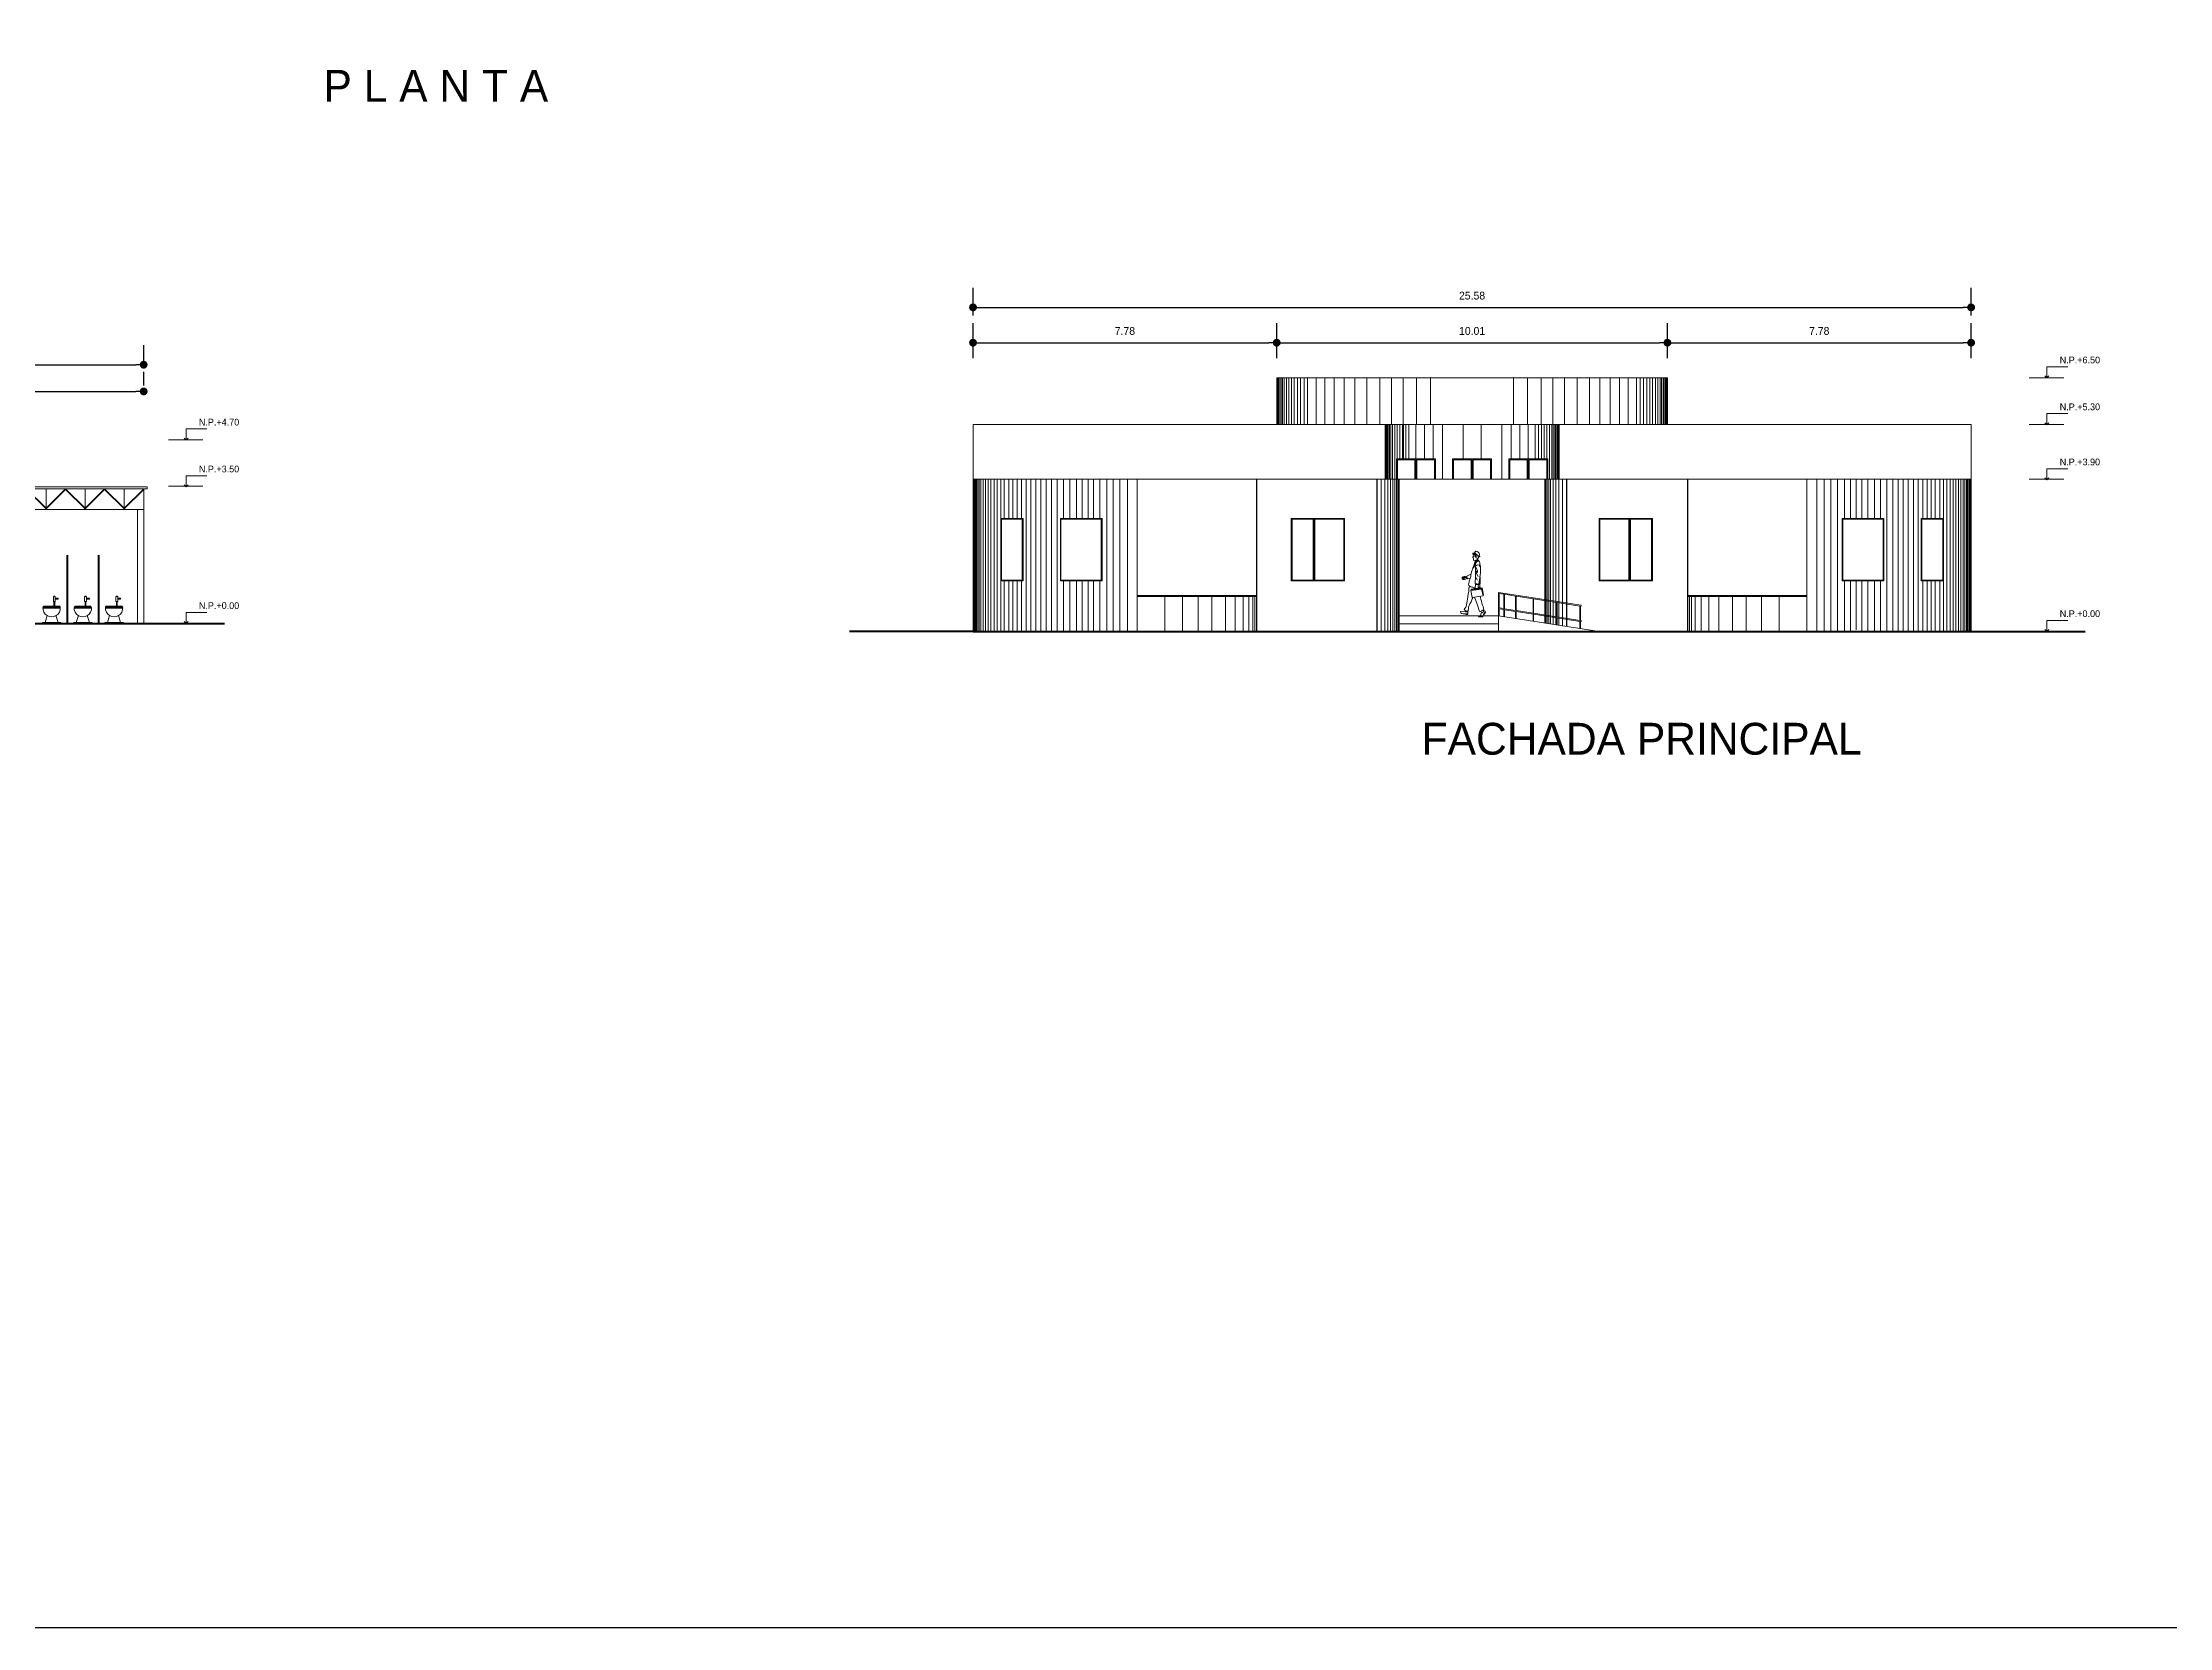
# Model space of a CAD drawing. Header units: millimetres. Extents: x 291 to 670, y 42 to 304.
# Drawn here: x 534.3 to 588.8, y 202 to 242.6 of the extents above; entities that cross this region are included whole.
import ezdxf

# ---------------------------------------------------------------- set-up
doc = ezdxf.new("R2010")
doc.units = ezdxf.units.MM
doc.linetypes.add('ACAD_ISO04W100', pattern=[30, 24, -3, 0, -3])
doc.layers.get('0').update_dxf_attribs({"lineweight": 5})
for name, color, linetype, lineweight in [('eje', 8, 'ACAD_ISO04W100', 13), ('escalones', 3, 'Continuous', 15), ('medio muro', 6, 'Continuous', 13), ('muebles', 2, 'Continuous', 13), ('muros', 1, 'Continuous', 25), ('trr', 11, 'Continuous', 40), ('vent', 4, 'ACAD_ISO04W100', 13), ('ventanas y canceleria', 4, 'Continuous', 13)]:
    doc.layers.add(name, color=color, linetype=linetype, lineweight=lineweight)
doc.dimstyles.new('cota1', dxfattribs={"dimtxt": 0.3, "dimasz": 0.3, "dimexe": 0.5, "dimexo": 0.2, "dimgap": 0.3, "dimtad": 2, "dimtih": 1, "dimtoh": 1, "dimdsep": 46, "dimtxsty": 'Standard', "dimblk": 'DOT', "dimcen": 0.5, "dimadec": 0, "dimazin": 0, "dimtfac": 1, "dimtmove": 0, "dimatfit": 3, "dimldrblk": 'DOT', "dimfxl": 1, "dimarcsym": 0})

# ---------------------------------------------------------------- blocks, each defined once
blk = doc.blocks.new('_Dot')
at = {"color": 0, "linetype": 'Continuous', "lineweight": -2}
blk.add_line((-0.5, 0), (-1, 0), dxfattribs=at)
at = {"color": 0, "linetype": 'Continuous', "const_width": 0.5}
blk.add_lwpolyline([(-0.25, 0, 1), (0.25, 0, 1)], format="xyb", close=True, dxfattribs=at)
blk = doc.blocks.new('*D38')
at = {"color": 0, "linetype": 'Continuous', "lineweight": -2}
for p, q in [((512.373, 234.408), (512.373, 234.892)), ((536.922, 234.408), (536.922, 234.892)), ((512.573, 234.392), (536.722, 234.392))]:
    blk.add_line(p, q, dxfattribs=at)
at = {"layer": 'Defpoints', "color": 0, "linetype": 'Continuous'}
for p in [(512.373, 234.208), (536.922, 234.392), (536.922, 234.208)]:
    blk.add_point(p, dxfattribs=at)
at = {"color": 0, "linetype": 'Continuous', "lineweight": -2, "xscale": 0.2, "yscale": 0.2, "zscale": 0.2, "rotation": 180}
blk.add_blockref('_Dot', (512.373, 234.392), dxfattribs=at)
at = {"color": 0, "linetype": 'Continuous', "lineweight": -2, "xscale": 0.2, "yscale": 0.2, "zscale": 0.2}
blk.add_blockref('_Dot', (536.922, 234.392), dxfattribs=at)
at = {"color": 0, "linetype": 'Continuous', "insert": (524.647, 234.692), "char_height": 0.2, "attachment_point": 5}
blk.add_mtext('24.55', dxfattribs=at)
blk = doc.blocks.new('*D39')
at = {"color": 0, "linetype": 'Continuous', "lineweight": -2}
for p, q in [((530.731, 233.858), (530.731, 234.208)), ((536.922, 233.858), (536.922, 234.208)), ((530.931, 233.708), (536.722, 233.708))]:
    blk.add_line(p, q, dxfattribs=at)
at = {"layer": 'Defpoints', "color": 0, "linetype": 'Continuous'}
for p in [(530.731, 233.658), (536.922, 233.708), (536.922, 233.658)]:
    blk.add_point(p, dxfattribs=at)
at = {"color": 0, "linetype": 'Continuous', "lineweight": -2, "xscale": 0.2, "yscale": 0.2, "zscale": 0.2, "rotation": 180}
blk.add_blockref('_Dot', (530.731, 233.708), dxfattribs=at)
at = {"color": 0, "linetype": 'Continuous', "lineweight": -2, "xscale": 0.2, "yscale": 0.2, "zscale": 0.2}
blk.add_blockref('_Dot', (536.922, 233.708), dxfattribs=at)
at = {"color": 0, "linetype": 'Continuous', "insert": (533.826, 234.008), "char_height": 0.2, "attachment_point": 5}
blk.add_mtext('6.19', dxfattribs=at)
blk = doc.blocks.new('*D40')
at = {"color": 0, "linetype": 'Continuous', "lineweight": -2}
for p, q in [((558.178, 234.556), (558.178, 235.456)), ((558.378, 234.956), (565.761, 234.956)), ((565.961, 234.556), (565.961, 235.456))]:
    blk.add_line(p, q, dxfattribs=at)
at = {"layer": 'Defpoints', "color": 0, "linetype": 'Continuous'}
for p in [(565.961, 234.956), (558.178, 234.356), (565.961, 234.356)]:
    blk.add_point(p, dxfattribs=at)
at = {"color": 0, "linetype": 'Continuous', "lineweight": -2, "xscale": 0.2, "yscale": 0.2, "zscale": 0.2, "rotation": 180}
blk.add_blockref('_Dot', (558.178, 234.956), dxfattribs=at)
at = {"color": 0, "linetype": 'Continuous', "lineweight": -2, "xscale": 0.2, "yscale": 0.2, "zscale": 0.2}
blk.add_blockref('_Dot', (565.961, 234.956), dxfattribs=at)
at = {"color": 0, "linetype": 'Continuous', "insert": (562.07, 235.256), "char_height": 0.2, "attachment_point": 5}
blk.add_mtext('7.78', dxfattribs=at)
blk = doc.blocks.new('*D41')
at = {"color": 0, "linetype": 'Continuous', "lineweight": -2}
for p, q in [((565.961, 234.556), (565.961, 235.456)), ((566.161, 234.956), (575.775, 234.956)), ((575.975, 234.556), (575.975, 235.456))]:
    blk.add_line(p, q, dxfattribs=at)
at = {"layer": 'Defpoints', "color": 0, "linetype": 'Continuous'}
for p in [(575.975, 234.956), (565.961, 234.356), (575.975, 234.356)]:
    blk.add_point(p, dxfattribs=at)
at = {"color": 0, "linetype": 'Continuous', "lineweight": -2, "xscale": 0.2, "yscale": 0.2, "zscale": 0.2, "rotation": 180}
blk.add_blockref('_Dot', (565.961, 234.956), dxfattribs=at)
at = {"color": 0, "linetype": 'Continuous', "lineweight": -2, "xscale": 0.2, "yscale": 0.2, "zscale": 0.2}
blk.add_blockref('_Dot', (575.975, 234.956), dxfattribs=at)
at = {"color": 0, "linetype": 'Continuous', "insert": (570.968, 235.256), "char_height": 0.2, "attachment_point": 5}
blk.add_mtext('10.01', dxfattribs=at)
blk = doc.blocks.new('*D42')
at = {"color": 0, "linetype": 'Continuous', "lineweight": -2}
for p, q in [((575.975, 234.556), (575.975, 235.456)), ((576.175, 234.956), (583.558, 234.956)), ((583.758, 234.556), (583.758, 235.456))]:
    blk.add_line(p, q, dxfattribs=at)
at = {"layer": 'Defpoints', "color": 0, "linetype": 'Continuous'}
for p in [(583.758, 234.956), (575.975, 234.356), (583.758, 234.356)]:
    blk.add_point(p, dxfattribs=at)
at = {"color": 0, "linetype": 'Continuous', "lineweight": -2, "xscale": 0.2, "yscale": 0.2, "zscale": 0.2, "rotation": 180}
blk.add_blockref('_Dot', (575.975, 234.956), dxfattribs=at)
at = {"color": 0, "linetype": 'Continuous', "lineweight": -2, "xscale": 0.2, "yscale": 0.2, "zscale": 0.2}
blk.add_blockref('_Dot', (583.758, 234.956), dxfattribs=at)
at = {"color": 0, "linetype": 'Continuous', "insert": (579.866, 235.256), "char_height": 0.2, "attachment_point": 5}
blk.add_mtext('7.78', dxfattribs=at)
blk = doc.blocks.new('*D43')
at = {"color": 0, "linetype": 'Continuous', "lineweight": -2}
for p, q in [((558.178, 235.656), (558.178, 236.361)), ((583.758, 235.656), (583.758, 236.361)), ((558.378, 235.861), (583.558, 235.861))]:
    blk.add_line(p, q, dxfattribs=at)
at = {"layer": 'Defpoints', "color": 0, "linetype": 'Continuous'}
for p in [(583.758, 235.861), (558.178, 235.456), (583.758, 235.456)]:
    blk.add_point(p, dxfattribs=at)
at = {"color": 0, "linetype": 'Continuous', "lineweight": -2, "xscale": 0.2, "yscale": 0.2, "zscale": 0.2, "rotation": 180}
blk.add_blockref('_Dot', (558.178, 235.861), dxfattribs=at)
at = {"color": 0, "linetype": 'Continuous', "lineweight": -2, "xscale": 0.2, "yscale": 0.2, "zscale": 0.2}
blk.add_blockref('_Dot', (583.758, 235.861), dxfattribs=at)
at = {"color": 0, "linetype": 'Continuous', "insert": (570.968, 236.161), "char_height": 0.2, "attachment_point": 5}
blk.add_mtext('25.58', dxfattribs=at)

msp = doc.modelspace()

# ---------------------------------------------------------------- linework, layer by layer
for p, q in [((565.971, 234.057), (565.971, 232.857)), ((565.991, 234.057), (565.991, 232.857)), ((566.011, 234.057), (566.011, 232.857)), ((566.041, 234.057), (566.041, 232.857)), ((566.071, 234.057), (566.071, 232.857)), ((566.111, 234.057), (566.111, 232.857)), ((566.151, 234.057), (566.151, 232.857)), ((566.211, 234.057), (566.211, 232.857)), ((566.271, 234.057), (566.271, 232.857)), ((566.341, 234.057), (566.341, 232.857)), ((566.411, 234.057), (566.411, 232.857)), ((566.491, 234.057), (566.491, 232.857)), ((566.571, 234.057), (566.571, 232.857)), ((566.661, 234.057), (566.661, 232.857)), ((566.751, 234.057), (566.751, 232.857)), ((566.971, 234.057), (566.971, 232.857)), ((567.191, 234.057), (567.191, 232.857)), ((567.431, 234.057), (567.431, 232.857)), ((567.691, 234.057), (567.691, 232.857)), ((567.961, 234.057), (567.961, 232.857)), ((568.271, 234.057), (568.271, 232.857)), ((568.601, 234.057), (568.601, 232.857)), ((568.899, 234.057), (568.899, 232.857)), ((569.199, 234.057), (569.199, 232.857)), ((569.544, 234.057), (569.544, 232.857)), ((569.906, 234.057), (569.906, 232.857)), ((572.03, 234.057), (572.03, 232.857)), ((572.392, 234.057), (572.392, 232.857)), ((572.737, 234.057), (572.737, 232.857)), ((573.037, 234.057), (573.037, 232.857)), ((573.335, 234.057), (573.335, 232.857)), ((573.665, 234.057), (573.665, 232.857)), ((573.975, 234.057), (573.975, 232.857)), ((574.245, 234.057), (574.245, 232.857)), ((574.505, 234.057), (574.505, 232.857)), ((574.745, 234.057), (574.745, 232.857)), ((574.965, 234.057), (574.965, 232.857)), ((575.185, 234.057), (575.185, 232.857)), ((575.275, 234.057), (575.275, 232.857)), ((575.365, 234.057), (575.365, 232.857)), ((575.445, 234.057), (575.445, 232.857)), ((575.525, 234.057), (575.525, 232.857)), ((575.595, 234.057), (575.595, 232.857)), ((575.665, 234.057), (575.665, 232.857)), ((575.725, 234.057), (575.725, 232.857)), ((575.785, 234.057), (575.785, 232.857)), ((575.825, 234.057), (575.825, 232.857)), ((575.865, 234.057), (575.865, 232.857)), ((575.895, 234.057), (575.895, 232.857)), ((575.925, 234.057), (575.925, 232.857)), ((575.945, 234.057), (575.945, 232.857)), ((575.965, 234.057), (575.965, 232.857)), ((585.246, 234.057), (586.133, 234.057)), ((568.748, 232.857), (568.748, 231.457)), ((568.768, 232.857), (568.768, 231.457)), ((568.788, 232.857), (568.788, 231.457)), ((568.818, 232.857), (568.818, 231.457)), ((568.848, 232.857), (568.848, 231.457)), ((568.888, 232.857), (568.888, 231.457)), ((568.928, 232.857), (568.928, 231.457)), ((568.988, 232.857), (568.988, 231.457)), ((569.048, 232.857), (569.048, 231.982)), ((569.118, 232.857), (569.118, 231.982)), ((569.188, 232.857), (569.188, 231.982)), ((569.208, 232.857), (569.208, 231.982)), ((569.268, 232.857), (569.268, 231.982)), ((569.348, 232.857), (569.348, 231.982)), ((569.528, 232.857), (569.528, 231.982)), ((569.748, 232.857), (569.748, 231.982)), ((569.968, 232.857), (569.968, 231.982)), ((570.208, 232.857), (570.208, 231.457)), ((570.738, 232.857), (570.738, 231.982)), ((571.198, 232.857), (571.198, 231.982)), ((571.728, 232.857), (571.728, 231.457)), ((571.968, 232.857), (571.968, 231.982)), ((572.188, 232.857), (572.188, 231.982)), ((572.408, 232.857), (572.408, 231.982)), ((572.588, 232.857), (572.588, 231.982)), ((572.668, 232.857), (572.668, 231.982)), ((572.748, 232.857), (572.748, 231.982)), ((572.818, 232.857), (572.818, 231.982)), ((572.888, 232.857), (572.888, 231.982)), ((572.948, 232.857), (572.948, 231.457)), ((573.008, 232.857), (573.008, 231.457)), ((573.048, 232.857), (573.048, 231.457)), ((573.088, 232.857), (573.088, 231.457)), ((573.118, 232.857), (573.118, 231.457)), ((573.148, 232.857), (573.148, 231.457)), ((573.168, 232.857), (573.168, 231.457)), ((573.188, 232.857), (573.188, 231.457)), ((585.246, 232.857), (586.133, 232.857)), ((537.555, 232.465), (538.441, 232.465)), ((537.555, 231.278), (538.441, 231.278)), ((558.188, 231.457), (558.188, 227.557)), ((558.198, 231.457), (558.198, 227.557)), ((558.218, 231.457), (558.218, 227.557)), ((558.238, 231.457), (558.238, 227.557)), ((558.268, 231.457), (558.268, 227.557)), ((558.298, 231.457), (558.298, 227.557)), ((558.338, 231.457), (558.338, 227.557)), ((558.378, 231.457), (558.378, 227.557)), ((558.438, 231.457), (558.438, 227.557)), ((558.498, 231.457), (558.498, 227.557)), ((558.568, 231.457), (558.568, 227.557)), ((558.638, 231.457), (558.638, 227.557)), ((558.718, 231.457), (558.718, 227.557)), ((558.798, 231.457), (558.798, 227.557)), ((558.888, 231.457), (558.888, 227.557)), ((558.978, 231.457), (558.978, 230.457)), ((559.098, 231.457), (559.098, 230.457)), ((559.198, 231.457), (559.198, 230.457)), ((559.308, 231.457), (559.308, 230.457)), ((559.418, 231.457), (559.418, 230.457)), ((559.538, 231.457), (559.538, 227.557)), ((559.658, 231.457), (559.658, 227.557)), ((559.788, 231.457), (559.788, 227.557)), ((559.918, 231.457), (559.918, 227.557)), ((560.048, 231.457), (560.048, 227.557)), ((560.188, 231.457), (560.188, 227.557)), ((560.338, 231.457), (560.338, 227.557)), ((560.498, 231.457), (560.498, 230.457)), ((560.658, 231.457), (560.658, 230.457)), ((560.828, 231.457), (560.828, 230.457)), ((560.978, 231.457), (560.978, 230.457)), ((561.126, 231.457), (561.126, 230.457)), ((561.266, 231.457), (561.266, 230.457)), ((561.426, 231.457), (561.426, 230.457)), ((561.606, 231.457), (561.606, 227.557)), ((561.771, 231.457), (561.771, 227.557)), ((561.941, 231.457), (561.941, 227.557)), ((562.133, 231.457), (562.133, 227.557)), ((568.641, 231.457), (568.641, 227.557)), ((568.731, 231.457), (568.731, 227.557)), ((568.811, 231.457), (568.811, 227.557)), ((568.881, 231.457), (568.881, 227.557)), ((568.941, 231.457), (568.941, 227.557)), ((568.991, 231.457), (568.991, 227.557)), ((569.031, 231.457), (569.031, 227.557)), ((569.061, 231.457), (569.061, 227.557)), ((569.081, 231.457), (569.081, 227.557)), ((572.842, 231.457), (572.842, 227.772)), ((572.862, 231.457), (572.862, 227.769)), ((572.892, 231.457), (572.892, 227.764)), ((572.932, 231.457), (572.932, 227.758)), ((572.982, 231.457), (572.982, 227.75)), ((573.042, 231.457), (573.042, 227.741)), ((573.112, 231.457), (573.112, 227.73)), ((573.192, 231.457), (573.192, 227.718)), ((573.282, 231.457), (573.282, 227.704)), ((579.803, 231.457), (579.803, 227.557)), ((579.995, 231.457), (579.995, 227.557)), ((580.165, 231.457), (580.165, 227.557)), ((580.33, 231.457), (580.33, 227.557)), ((580.51, 231.457), (580.51, 230.457)), ((580.67, 231.457), (580.67, 230.457)), ((580.81, 231.457), (580.81, 230.457)), ((580.958, 231.457), (580.958, 230.457)), ((581.108, 231.457), (581.108, 230.457)), ((581.278, 231.457), (581.278, 230.457)), ((581.438, 231.457), (581.438, 230.457)), ((581.598, 231.457), (581.598, 227.557)), ((581.748, 231.457), (581.748, 227.557)), ((581.888, 231.457), (581.888, 227.557)), ((582.018, 231.457), (582.018, 227.557)), ((582.148, 231.457), (582.148, 227.557)), ((582.278, 231.457), (582.278, 227.557)), ((582.398, 231.457), (582.398, 227.557)), ((582.518, 231.457), (582.518, 230.457)), ((582.628, 231.457), (582.628, 230.457)), ((582.738, 231.457), (582.738, 230.457)), ((582.838, 231.457), (582.838, 230.457)), ((582.958, 231.457), (582.958, 230.457)), ((583.048, 231.457), (583.048, 227.557)), ((583.138, 231.457), (583.138, 227.557)), ((583.218, 231.457), (583.218, 227.557)), ((583.298, 231.457), (583.298, 227.557)), ((583.368, 231.457), (583.368, 227.557)), ((583.438, 231.457), (583.438, 227.557)), ((583.498, 231.457), (583.498, 227.557)), ((583.558, 231.457), (583.558, 227.557)), ((583.598, 231.457), (583.598, 227.557)), ((583.638, 231.457), (583.638, 227.557)), ((583.668, 231.457), (583.668, 227.557)), ((583.698, 231.457), (583.698, 227.557)), ((583.718, 231.457), (583.718, 227.557)), ((583.738, 231.457), (583.738, 227.557)), ((583.748, 231.457), (583.748, 227.557)), ((585.246, 231.457), (586.133, 231.457)), ((558.978, 228.857), (558.978, 227.557)), ((559.099, 228.877), (559.099, 227.557)), ((559.198, 228.857), (559.198, 227.557)), ((559.308, 228.857), (559.308, 227.557)), ((559.418, 228.857), (559.418, 227.557)), ((560.498, 228.857), (560.498, 227.557)), ((560.658, 228.857), (560.658, 227.557)), ((560.828, 228.857), (560.828, 227.557)), ((560.978, 228.857), (560.978, 227.557)), ((561.126, 228.857), (561.126, 227.557)), ((561.266, 228.857), (561.266, 227.557)), ((561.426, 228.857), (561.426, 227.557)), ((563.097, 228.457), (563.097, 227.557)), ((563.547, 228.457), (563.547, 227.557)), ((563.947, 228.457), (563.947, 227.557)), ((564.297, 228.457), (564.297, 227.557)), ((564.647, 228.457), (564.647, 227.557)), ((564.897, 228.457), (564.897, 227.557)), ((565.097, 228.457), (565.097, 227.557)), ((565.247, 228.457), (565.247, 227.557)), ((565.347, 228.457), (565.347, 227.557)), ((565.397, 228.457), (565.397, 227.557)), ((576.539, 228.457), (576.539, 227.557)), ((576.589, 228.457), (576.589, 227.557)), ((576.689, 228.457), (576.689, 227.557)), ((576.839, 228.457), (576.839, 227.557)), ((577.039, 228.457), (577.039, 227.557)), ((577.289, 228.457), (577.289, 227.557)), ((577.639, 228.457), (577.639, 227.557)), ((577.989, 228.457), (577.989, 227.557)), ((578.389, 228.457), (578.389, 227.557)), ((578.839, 228.457), (578.839, 227.557)), ((580.51, 228.857), (580.51, 227.557)), ((580.67, 228.857), (580.67, 227.557)), ((580.81, 228.857), (580.81, 227.598)), ((580.958, 228.857), (580.958, 227.557)), ((581.108, 228.857), (581.108, 227.557)), ((581.278, 228.857), (581.278, 227.557)), ((581.438, 228.857), (581.438, 227.557)), ((582.518, 228.857), (582.518, 227.557)), ((582.628, 228.857), (582.628, 227.557)), ((582.738, 228.857), (582.738, 227.557)), ((582.837, 228.877), (582.837, 227.557)), ((582.958, 228.857), (582.958, 227.557))]:
    msp.add_line(p, q)
at = {"linetype": 'Continuous'}
for p, q in [((585.7, 234.056), (585.649, 234.107)), ((585.7, 234.341), (586.235, 234.341)), ((585.7, 234.056), (585.7, 234.341)), ((585.7, 234.056), (585.752, 234.107)), ((585.7, 232.856), (585.649, 232.907)), ((585.7, 233.141), (586.235, 233.141)), ((585.7, 232.856), (585.7, 233.141)), ((585.7, 232.856), (585.752, 232.907)), ((538.009, 232.464), (537.957, 232.515)), ((538.009, 232.748), (538.544, 232.748)), ((538.009, 232.464), (538.009, 232.748)), ((538.009, 232.464), (538.06, 232.515)), ((585.7, 231.728), (586.235, 231.728)), ((585.7, 231.443), (585.7, 231.728)), ((538.009, 231.264), (537.957, 231.315)), ((538.009, 231.548), (538.544, 231.548)), ((538.009, 231.264), (538.009, 231.548)), ((538.009, 231.264), (538.06, 231.315)), ((585.7, 231.443), (585.649, 231.495)), ((585.7, 231.443), (585.752, 231.495)), ((538.009, 227.764), (538.009, 228.048)), ((538.009, 228.048), (538.544, 228.048)), ((538.009, 227.764), (537.957, 227.815)), ((538.009, 227.764), (538.06, 227.815)), ((585.7, 227.557), (585.649, 227.609)), ((585.7, 227.842), (586.235, 227.842)), ((585.7, 227.557), (585.7, 227.842)), ((585.7, 227.557), (585.752, 227.609))]:
    msp.add_line(p, q, dxfattribs=at)
at = {"layer": 'Defpoints'}
msp.add_lwpolyline([(491.457, 202.047), (626.457, 202.047), (626.457, 292.047), (491.457, 292.047)], close=True, dxfattribs=at)
at = {"layer": 'escalones'}
for p, q in [((565.961, 234.057), (575.975, 234.057)), ((565.961, 234.057), (565.961, 232.857)), ((575.975, 234.057), (575.975, 232.857)), ((537.009, 231.264), (530.731, 231.264)), ((530.731, 231.214), (537.009, 231.214)), ((537.009, 231.264), (537.009, 231.214)), ((558.178, 231.457), (583.758, 231.457)), ((530.731, 230.685), (536.922, 230.685)), ((569.091, 227.957), (571.646, 227.957)), ((571.646, 227.957), (574.224, 227.557)), ((571.646, 227.957), (571.646, 227.557)), ((569.091, 227.757), (571.646, 227.757))]:
    msp.add_line(p, q, dxfattribs=at)
at = {"layer": 'medio muro'}
for p, q in [((568.738, 232.857), (568.738, 231.457)), ((573.198, 232.857), (573.198, 231.457)), ((569.028, 231.982), (570.028, 231.982)), ((569.028, 231.982), (569.028, 231.457)), ((569.028, 231.982), (569.028, 231.457)), ((569.053, 231.957), (569.503, 231.957)), ((569.053, 231.957), (569.053, 231.457)), ((569.503, 231.957), (569.503, 231.457)), ((569.528, 231.982), (569.528, 231.457)), ((569.553, 231.957), (570.003, 231.957)), ((569.553, 231.957), (569.553, 231.457)), ((570.003, 231.957), (570.003, 231.457)), ((570.028, 231.982), (570.028, 231.457)), ((570.028, 231.982), (570.028, 231.457)), ((570.468, 231.982), (571.468, 231.982)), ((570.468, 231.982), (570.468, 231.457)), ((570.468, 231.982), (570.468, 231.457)), ((570.493, 231.957), (570.943, 231.957)), ((570.493, 231.957), (570.493, 231.457)), ((570.943, 231.957), (570.943, 231.457)), ((570.968, 231.982), (570.968, 231.457)), ((570.993, 231.957), (571.443, 231.957)), ((570.993, 231.957), (570.993, 231.457)), ((571.443, 231.957), (571.443, 231.457)), ((571.468, 231.982), (571.468, 231.457)), ((571.468, 231.982), (571.468, 231.457)), ((571.908, 231.982), (572.908, 231.982)), ((571.908, 231.982), (571.908, 231.457)), ((571.908, 231.982), (571.908, 231.457)), ((571.933, 231.957), (572.383, 231.957)), ((571.933, 231.957), (571.933, 231.457)), ((572.383, 231.957), (572.383, 231.457)), ((572.408, 231.982), (572.408, 231.457)), ((572.433, 231.957), (572.883, 231.957)), ((572.433, 231.957), (572.433, 231.457)), ((572.883, 231.957), (572.883, 231.457)), ((572.908, 231.982), (572.908, 231.457)), ((572.908, 231.982), (572.908, 231.457)), ((562.387, 231.457), (562.387, 227.557)), ((579.549, 231.457), (579.549, 227.557))]:
    msp.add_line(p, q, dxfattribs=at)
at = {"layer": 'muebles'}
for p, q in [((534.955, 229.514), (534.955, 227.764)), ((534.978, 229.514), (534.978, 227.764)), ((535.755, 229.514), (535.755, 227.764)), ((535.778, 229.514), (535.778, 227.764)), ((571.003, 229.495), (571, 229.511)), ((571.064, 229.614), (571.014, 229.559)), ((571.037, 229.482), (571.044, 229.515)), ((571.16, 229.535), (571.14, 229.478)), ((571.166, 229.49), (571.148, 229.499)), ((570.727, 228.947), (570.742, 228.955)), ((570.742, 228.955), (570.764, 228.945)), ((570.824, 228.962), (570.789, 228.967)), ((570.826, 228.966), (570.836, 228.967)), ((570.939, 229.023), (570.836, 228.977)), ((571.017, 229.253), (570.981, 229.18)), ((570.981, 229.18), (570.987, 229.167)), ((570.99, 229.465), (571.006, 229.485)), ((571.039, 229.381), (571, 229.389)), ((571.044, 229.362), (571.017, 229.253)), ((571.067, 229.481), (571.037, 229.482)), ((571.113, 229.412), (571.044, 229.362)), ((571.044, 229.362), (571.045, 229.374)), ((571.057, 228.992), (571.047, 228.776)), ((571.053, 229.187), (571.057, 228.992)), ((571.085, 229.1), (571.06, 229.082)), ((571.06, 229.082), (571.12, 228.966)), ((571.062, 229.203), (571.103, 229.115)), ((571.064, 229.323), (571.064, 229.309)), ((571.073, 229.319), (571.064, 229.323)), ((571.067, 229.447), (571.071, 229.468)), ((571.119, 229.432), (571.067, 229.447)), ((571.109, 229.073), (571.085, 229.1)), ((571.103, 229.115), (571.109, 229.073)), ((571.113, 229.412), (571.119, 229.432)), ((571.123, 229.389), (571.113, 229.412)), ((571.13, 229.376), (571.123, 229.389)), ((571.13, 229.376), (571.16, 229.339)), ((571.137, 228.772), (571.183, 229.064)), ((571.16, 229.339), (571.17, 229.319)), ((571.17, 229.319), (571.17, 229.286)), ((571.17, 229.286), (571.173, 229.256)), ((571.173, 229.256), (571.18, 229.22)), ((571.183, 229.064), (571.187, 229.175)), ((534.608, 228.458), (534.657, 228.458)), ((534.608, 228.458), (534.608, 228.331)), ((534.608, 228.453), (534.657, 228.453)), ((534.616, 228.462), (534.616, 228.458)), ((534.616, 228.462), (534.648, 228.462)), ((534.648, 228.458), (534.648, 228.462)), ((534.657, 228.331), (534.657, 228.458)), ((534.73, 228.416), (534.657, 228.416)), ((534.73, 228.416), (534.73, 228.388)), ((535.408, 228.458), (535.457, 228.458)), ((535.408, 228.458), (535.408, 228.331)), ((535.408, 228.453), (535.457, 228.453)), ((535.416, 228.462), (535.416, 228.458)), ((535.416, 228.462), (535.448, 228.462)), ((535.448, 228.458), (535.448, 228.462)), ((535.457, 228.331), (535.457, 228.458)), ((535.53, 228.416), (535.457, 228.416)), ((535.53, 228.416), (535.53, 228.388)), ((536.208, 228.458), (536.257, 228.458)), ((536.208, 228.458), (536.208, 228.331)), ((536.208, 228.453), (536.257, 228.453)), ((536.216, 228.462), (536.216, 228.458)), ((536.216, 228.462), (536.248, 228.462)), ((536.248, 228.458), (536.248, 228.462)), ((536.257, 228.331), (536.257, 228.458)), ((536.33, 228.416), (536.257, 228.416)), ((536.33, 228.416), (536.33, 228.388)), ((565.447, 228.477), (562.387, 228.477)), ((565.447, 228.457), (562.387, 228.457)), ((570.713, 228.925), (570.755, 228.932)), ((570.718, 228.903), (570.762, 228.916)), ((570.727, 228.947), (570.755, 228.945)), ((570.745, 228.888), (570.765, 228.904)), ((570.758, 228.896), (570.765, 228.899)), ((570.764, 228.889), (570.77, 228.895)), ((570.839, 228.914), (570.854, 228.913)), ((570.848, 228.385), (570.858, 228.444)), ((570.858, 228.444), (570.871, 228.521)), ((570.859, 228.904), (570.922, 228.927)), ((570.871, 228.521), (570.881, 228.58)), ((570.881, 228.58), (570.884, 228.623)), ((570.884, 228.623), (570.888, 228.673)), ((570.888, 228.673), (570.894, 228.696)), ((570.894, 228.696), (570.911, 228.71)), ((570.948, 228.643), (570.937, 228.607)), ((570.937, 228.607), (571.213, 228.643)), ((570.937, 228.607), (570.974, 228.431)), ((571.039, 228.639), (570.943, 228.627)), ((571.049, 228.657), (570.948, 228.643)), ((570.974, 228.431), (571.25, 228.468)), ((570.974, 228.391), (570.996, 228.434)), ((571.04, 228.411), (571.031, 228.439)), ((571.06, 228.355), (571.04, 228.411)), ((571.052, 228.776), (571.057, 228.753)), ((571.057, 228.753), (571.054, 228.772)), ((571.123, 228.763), (571.057, 228.753)), ((571.06, 228.666), (571.064, 228.647)), ((571.07, 228.945), (571.08, 228.922)), ((571.07, 228.67), (571.08, 228.647)), ((571.08, 228.922), (571.087, 228.898)), ((571.087, 228.898), (571.097, 228.885)), ((571.09, 228.666), (571.1, 228.653)), ((571.097, 228.885), (571.11, 228.885)), ((571.11, 228.673), (571.12, 228.653)), ((571.137, 228.772), (571.123, 228.763)), ((571.133, 228.769), (571.127, 228.707)), ((571.223, 228.68), (571.144, 228.669)), ((571.217, 228.66), (571.15, 228.652)), ((571.169, 228.74), (571.159, 228.674)), ((571.173, 228.822), (571.171, 228.731)), ((571.171, 228.731), (571.178, 228.674)), ((571.18, 228.431), (571.175, 228.458)), ((571.18, 228.431), (571.193, 228.381)), ((571.213, 228.643), (571.223, 228.68)), ((571.213, 228.643), (571.25, 228.468)), ((571.217, 228.66), (571.256, 228.479)), ((571.263, 228.491), (571.223, 228.68)), ((571.25, 228.468), (571.263, 228.491)), ((576.489, 228.477), (579.549, 228.477)), ((576.489, 228.457), (579.549, 228.457)), ((534.785, 228.171), (534.34, 228.171)), ((534.785, 228.156), (534.34, 228.156)), ((534.777, 228.194), (534.348, 228.194)), ((534.766, 228.209), (534.359, 228.209)), ((534.608, 228.331), (534.605, 228.326)), ((534.605, 228.326), (534.66, 228.326)), ((534.608, 228.331), (534.657, 228.331)), ((534.623, 228.209), (534.623, 228.326)), ((534.643, 228.209), (534.643, 228.326)), ((534.73, 228.388), (534.657, 228.388)), ((534.657, 228.331), (534.66, 228.326)), ((535.585, 228.171), (535.14, 228.171)), ((535.585, 228.156), (535.14, 228.156)), ((535.577, 228.194), (535.148, 228.194)), ((535.566, 228.209), (535.159, 228.209)), ((535.408, 228.331), (535.405, 228.326)), ((535.405, 228.326), (535.46, 228.326)), ((535.408, 228.331), (535.457, 228.331)), ((535.423, 228.209), (535.423, 228.326)), ((535.443, 228.209), (535.443, 228.326)), ((535.53, 228.388), (535.457, 228.388)), ((535.457, 228.331), (535.46, 228.326)), ((536.385, 228.171), (535.94, 228.171)), ((536.385, 228.156), (535.94, 228.156)), ((536.377, 228.194), (535.948, 228.194)), ((536.366, 228.209), (535.959, 228.209)), ((536.208, 228.331), (536.205, 228.326)), ((536.205, 228.326), (536.26, 228.326)), ((536.208, 228.331), (536.257, 228.331)), ((536.223, 228.209), (536.223, 228.326)), ((536.243, 228.209), (536.243, 228.326)), ((536.33, 228.388), (536.257, 228.388)), ((536.257, 228.331), (536.26, 228.326)), ((570.672, 228.073), (570.792, 228.077)), ((570.741, 228.011), (570.805, 228.007)), ((570.762, 228.123), (570.785, 228.146)), ((570.785, 228.146), (570.808, 228.183)), ((570.792, 228.077), (570.798, 228.093)), ((570.805, 228.007), (570.855, 228.01)), ((570.812, 227.995), (570.805, 228.007)), ((570.808, 228.183), (570.821, 228.232)), ((570.835, 227.998), (570.812, 227.995)), ((570.821, 228.232), (570.835, 228.295)), ((570.835, 228.295), (570.845, 228.332)), ((570.859, 227.998), (570.835, 227.998)), ((570.845, 228.332), (570.848, 228.385)), ((570.855, 228.077), (570.855, 228.063)), ((570.861, 228.06), (570.855, 228.063)), ((570.861, 228.06), (570.859, 227.998)), ((570.871, 228.1), (570.868, 228.077)), ((570.874, 228.136), (570.871, 228.1)), ((570.878, 228.183), (570.874, 228.136)), ((570.894, 228.222), (570.878, 228.183)), ((570.914, 228.269), (570.894, 228.222)), ((570.941, 228.319), (570.914, 228.269)), ((570.974, 228.391), (570.941, 228.319)), ((571.077, 228.325), (571.06, 228.355)), ((571.093, 228.282), (571.077, 228.325)), ((571.11, 228.229), (571.093, 228.282)), ((571.16, 228.067), (571.11, 228.229)), ((571.14, 227.947), (571.18, 227.967)), ((571.18, 227.937), (571.143, 227.934)), ((571.18, 227.937), (571.143, 227.934)), ((571.18, 227.967), (571.203, 228.027)), ((571.197, 227.935), (571.18, 227.937)), ((571.193, 228.381), (571.206, 228.332)), ((571.216, 228.03), (571.194, 228.076)), ((571.233, 227.937), (571.196, 227.935)), ((571.206, 228.332), (571.216, 228.285)), ((571.216, 228.285), (571.236, 228.232)), ((571.236, 228.232), (571.249, 228.196)), ((571.249, 228.196), (571.259, 228.156)), ((571.259, 228.09), (571.253, 228.107)), ((571.259, 228.156), (571.272, 228.123)), ((571.266, 228.077), (571.259, 228.09)), ((571.305, 228.062), (571.263, 227.991)), ((571.289, 227.994), (571.269, 228.002)), ((571.27, 228.1), (571.3, 228.078)), ((571.312, 228.044), (571.289, 227.994)), ((571.305, 228.055), (571.306, 228.053)), ((571.306, 228.053), (571.312, 228.044)), ((534.33, 227.781), (534.33, 227.763)), ((534.791, 227.791), (534.34, 227.791)), ((534.801, 227.781), (534.801, 227.763)), ((535.13, 227.781), (535.13, 227.763)), ((535.591, 227.791), (535.14, 227.791)), ((535.601, 227.781), (535.601, 227.763)), ((535.93, 227.781), (535.93, 227.763)), ((536.391, 227.791), (535.94, 227.791)), ((536.401, 227.781), (536.401, 227.763))]:
    msp.add_line(p, q, dxfattribs=at)
for points in [[(534.359, 228.209), (534.346, 228.191), (534.341, 228.171)], [(534.45, 227.964), (534.394, 227.791)], [(534.675, 227.964), (534.731, 227.791)], [(534.766, 228.209), (534.779, 228.191), (534.785, 228.171)], [(535.159, 228.209), (535.146, 228.191), (535.141, 228.171)], [(535.25, 227.964), (535.194, 227.791)], [(535.475, 227.964), (535.531, 227.791)], [(535.566, 228.209), (535.579, 228.191), (535.585, 228.171)], [(535.959, 228.209), (535.946, 228.191), (535.941, 228.171)], [(536.05, 227.964), (535.994, 227.791)], [(536.275, 227.964), (536.331, 227.791)], [(536.366, 228.209), (536.379, 228.191), (536.385, 228.171)]]:
    msp.add_lwpolyline(points, dxfattribs=at)
for centre, radius, start, end in [((570.998, 229.55), 0.0145, 68.112, 188.7023), ((571.304, 230.051), 0.596, 237.5586, 256.1316), ((571.037, 229.516), 0.038, 150.5765, 187.4279), ((571, 229.489), 0.00719, 322.6883, 63.9226), ((570.934, 229.415), 0.164, 60.1731, 64.6914), ((571.176, 229.67), 0.196, 214.6146, 242.8189), ((571.201, 229.721), 0.221, 220.05, 256.5618), ((571.064, 229.517), 0.097, 10.3578, 90.4769), ((570.775, 228.925), 0.0448, 72.2051, 137.0546), ((570.766, 228.957), 0.0123, 263.1381, 15.7103), ((570.778, 228.952), 0.0225, 264.9329, 27.7321), ((570.864, 228.948), 0.0427, 154.605, 233.7722), ((570.98, 228.982), 0.145, 182.3346, 212.9987), ((570.579, 229.033), 0.359, 336.2412, 354.326), ((571.387, 228.954), 0.453, 151.9292, 174.516), ((571.001, 229.456), 0.0143, 140.0459, 185.2637), ((570.964, 229.423), 0.0384, 35.9759, 53.9932), ((570.964, 229.423), 0.0393, 36.1872, 53.782), ((520.318, 261.122), 59.904, 327.76214, 327.85447), ((570.91, 229.41), 0.0931, 346.8447, 22.6897), ((571.266, 229.168), 0.263, 122.8408, 161.1605), ((571.041, 229.377), 0.00486, 326.3944, 112.1542), ((570.701, 229.422), 0.38, 332.7999, 342.7169), ((571.119, 229.197), 0.0668, 91.0502, 188.7861), ((571.065, 229.473), 0.00846, 318.9673, 104.524), ((571.245, 229.203), 0.207, 123.8881, 146.0548), ((571.11, 229.188), 0.0762, 353.987, 84.2673), ((571.083, 229.473), 0.055, 311.5656, 4.8529), ((571.161, 229.481), 0.00932, 267.9067, 62.1991), ((570.78, 228.89), 0.398, 350.2957, 12.4661), ((570.725, 228.933), 0.0141, 80.0847, 214.429), ((570.725, 228.913), 0.0127, 124.729, 236.6855), ((570.743, 228.903), 0.0153, 170.4037, 277.1902), ((570.748, 228.938), 0.0103, 319.4315, 40.5685), ((570.75, 228.92), 0.0126, 339.136, 64.3206), ((570.762, 228.893), 0.00447, 146.4942, 293.0689), ((570.758, 228.908), 0.00892, 327.3787, 58.487), ((570.767, 228.897), 0.00334, 327.447, 142.523), ((570.746, 229.042), 0.151, 277.4657, 305.2965), ((571.409, 228.705), 0.534, 159.9458, 173.2886), ((570.962, 228.78), 0.0846, 188.6757, 269.7545), ((570.964, 228.579), 0.117, 43.2724, 90.7952), ((571.052, 227.706), 1.07, 85.4527, 90.2817), ((571.31, 228.681), 0.262, 164.2406, 186.9683), ((571.059, 228.648), 0.00959, 168.0285, 289.0626), ((571.074, 228.652), 0.0116, 210.0248, 298.918), ((571.089, 228.652), 0.0104, 212.6199, 334.4038), ((571.109, 228.654), 0.00915, 185.6784, 322.9705), ((571.13, 228.66), 0.0127, 214.1836, 325.5138), ((571.165, 228.701), 0.0383, 171.3417, 244.4216), ((571.211, 228.779), 0.0563, 160.7263, 222.7952), ((534.563, 228.156), 0.223, 176.1346, 3.8654), ((535.363, 228.156), 0.223, 176.1346, 3.8654), ((536.163, 228.156), 0.223, 176.1346, 3.8654), ((570.694, 228.058), 0.0267, 144.9418, 229.7736), ((570.764, 228.158), 0.149, 234.2593, 261.0897), ((570.86, 228.203), 0.127, 219.1839, 273.5992), ((570.831, 228.107), 0.0493, 217.3238, 298.9219), ((571.143, 227.941), 0.00713, 120.6559, 267.4435), ((571.115, 228.297), 0.234, 280.9505, 312.1339), ((571.194, 228.102), 0.0757, 276.3934, 358.3656), ((571.203, 227.989), 0.0595, 300.9373, 1.4752), ((571.302, 228.071), 0.0433, 138.0835, 161.1028), ((571.269, 228.059), 0.0366, 355.1416, 32.2961), ((534.34, 227.781), 0.01, 90, 180), ((534.791, 227.781), 0.01, 0, 90), ((535.14, 227.781), 0.01, 90, 180), ((535.591, 227.781), 0.01, 0, 90), ((535.94, 227.781), 0.01, 90, 180), ((536.391, 227.781), 0.01, 0, 90)]:
    msp.add_arc(centre, radius, start, end, dxfattribs=at)
at = {"layer": 'muros'}
for p, q in [((565.447, 231.457), (565.447, 227.557)), ((568.531, 231.457), (568.531, 227.557)), ((569.091, 231.457), (569.091, 227.557)), ((572.832, 231.457), (572.832, 227.773)), ((573.392, 231.457), (573.392, 227.687)), ((576.489, 231.457), (576.489, 227.557))]:
    msp.add_line(p, q, dxfattribs=at)
at = {"layer": 'trr'}
for p, q in [((512.373, 227.764), (538.991, 227.764)), ((558.178, 227.557), (555.008, 227.557)), ((558.178, 227.557), (586.683, 227.557))]:
    msp.add_line(p, q, dxfattribs=at)
at = {"layer": 'vent'}
for p, q in [((568.738, 232.857), (568.738, 231.457)), ((573.198, 232.857), (573.198, 231.457)), ((533.922, 231.214), (534.422, 230.714)), ((533.922, 231.2), (534.422, 230.7)), ((534.422, 230.714), (534.922, 231.214)), ((534.422, 230.7), (534.922, 231.2)), ((534.422, 231.2), (534.422, 230.7)), ((534.922, 231.214), (535.422, 230.714)), ((534.922, 231.2), (535.422, 230.7)), ((535.422, 230.714), (535.922, 231.214)), ((535.422, 231.2), (535.422, 230.7)), ((535.422, 230.7), (535.922, 231.2)), ((535.922, 231.214), (536.422, 230.714)), ((535.922, 231.2), (536.422, 230.7)), ((536.422, 231.214), (536.422, 230.714)), ((536.422, 230.714), (536.922, 231.214)), ((536.422, 230.7), (536.922, 231.2)), ((536.922, 227.764), (536.922, 231.214)), ((536.763, 227.764), (536.763, 230.685))]:
    msp.add_line(p, q, dxfattribs=at)
at = {"layer": 'ventanas y canceleria'}
for p, q in [((558.178, 232.857), (583.758, 232.857)), ((558.178, 232.857), (558.178, 227.557)), ((583.758, 232.857), (583.758, 227.557)), ((558.896, 230.457), (558.896, 228.857)), ((559.459, 230.457), (558.896, 230.457)), ((558.906, 230.437), (558.906, 228.877)), ((559.439, 230.437), (558.906, 230.437)), ((559.439, 230.437), (559.439, 228.877)), ((559.459, 230.457), (559.459, 228.857)), ((560.419, 230.457), (560.419, 228.857)), ((561.486, 230.457), (560.419, 230.457)), ((560.429, 230.437), (560.429, 228.877)), ((561.466, 230.437), (560.429, 230.437)), ((561.466, 230.437), (561.466, 228.877)), ((561.486, 230.457), (561.486, 228.857)), ((566.333, 230.457), (566.333, 228.857)), ((567.698, 230.457), (566.333, 230.457)), ((566.353, 230.437), (566.353, 228.877)), ((566.895, 230.437), (566.353, 230.437)), ((566.895, 230.437), (566.895, 228.877)), ((566.915, 230.457), (566.915, 228.857)), ((566.935, 230.437), (566.935, 228.877)), ((567.678, 230.437), (566.935, 230.437)), ((567.678, 230.437), (567.678, 228.877)), ((567.698, 230.457), (567.698, 228.857)), ((574.224, 230.457), (574.224, 228.857)), ((574.224, 230.457), (575.589, 230.457)), ((574.244, 230.437), (574.244, 228.877)), ((574.244, 230.437), (574.987, 230.437)), ((574.987, 230.437), (574.987, 228.877)), ((575.007, 230.457), (575.007, 228.857)), ((575.027, 230.437), (575.027, 228.877)), ((575.027, 230.437), (575.569, 230.437)), ((575.569, 230.437), (575.569, 228.877)), ((575.589, 230.457), (575.589, 228.857)), ((580.45, 230.457), (580.45, 228.857)), ((580.45, 230.457), (581.517, 230.457)), ((580.47, 230.437), (580.47, 228.877)), ((580.47, 230.437), (581.507, 230.437)), ((581.507, 230.437), (581.507, 228.877)), ((581.517, 230.457), (581.517, 228.857)), ((582.477, 230.457), (582.477, 228.857)), ((582.477, 230.457), (583.04, 230.457)), ((582.497, 230.437), (582.497, 228.877)), ((582.497, 230.437), (583.03, 230.437)), ((583.03, 230.437), (583.03, 228.877)), ((583.04, 230.457), (583.04, 228.857)), ((559.459, 228.857), (558.896, 228.857)), ((559.439, 228.877), (558.906, 228.877)), ((561.486, 228.857), (560.419, 228.857)), ((561.466, 228.877), (560.429, 228.877)), ((567.698, 228.857), (566.333, 228.857)), ((566.895, 228.877), (566.353, 228.877)), ((567.678, 228.877), (566.935, 228.877)), ((571.646, 228.56), (573.765, 228.231)), ((571.646, 228.56), (571.646, 227.957)), ((571.661, 228.532), (571.781, 228.513)), ((571.661, 228.532), (571.661, 228.162)), ((571.781, 228.513), (571.781, 228.144)), ((571.796, 228.511), (571.796, 228.141)), ((571.796, 228.511), (572.081, 228.467)), ((572.081, 228.467), (572.081, 228.097)), ((572.096, 228.464), (572.096, 228.095)), ((572.096, 228.464), (572.531, 228.397)), ((574.224, 228.857), (575.589, 228.857)), ((574.244, 228.877), (574.987, 228.877)), ((575.027, 228.877), (575.569, 228.877)), ((580.45, 228.857), (581.517, 228.857)), ((580.47, 228.877), (581.507, 228.877)), ((582.477, 228.857), (583.04, 228.857)), ((582.497, 228.877), (583.03, 228.877)), ((571.661, 228.162), (571.781, 228.144)), ((571.661, 228.137), (571.781, 228.119)), ((571.661, 228.137), (571.661, 227.955)), ((571.781, 228.119), (571.781, 227.936)), ((571.796, 228.141), (572.081, 228.097)), ((571.796, 228.116), (571.796, 227.934)), ((571.796, 228.116), (572.081, 228.072)), ((572.081, 228.072), (572.081, 227.89)), ((572.096, 228.095), (572.531, 228.027)), ((572.096, 228.07), (572.096, 227.888)), ((572.096, 228.07), (572.531, 228.002)), ((572.531, 228.397), (572.531, 228.027)), ((572.531, 228.002), (572.531, 227.82)), ((572.546, 228.395), (572.546, 228.025)), ((572.546, 228.395), (573.131, 228.304)), ((572.546, 228.025), (573.131, 227.934)), ((572.546, 228), (573.131, 227.909)), ((572.546, 228), (572.546, 227.818)), ((573.131, 228.304), (573.131, 227.934)), ((573.131, 227.909), (573.131, 227.727)), ((573.146, 228.301), (573.731, 228.211)), ((573.146, 228.301), (573.146, 227.932)), ((573.146, 227.932), (573.731, 227.841)), ((573.146, 227.907), (573.731, 227.816)), ((573.146, 227.907), (573.146, 227.725)), ((573.731, 228.211), (573.731, 227.841)), ((573.746, 228.208), (573.746, 227.839)), ((573.746, 228.208), (573.765, 228.205)), ((573.765, 228.231), (573.765, 228.205)), ((573.731, 227.816), (573.731, 227.634)), ((573.746, 227.839), (573.765, 227.836)), ((573.746, 227.814), (573.746, 227.632)), ((573.746, 227.814), (573.765, 227.811)), ((573.765, 227.836), (573.765, 227.811))]:
    msp.add_line(p, q, dxfattribs=at)

# ---------------------------------------------------------------- texts
at = {"linetype": 'Continuous'}
for s, p in [('N.P.+6.50', (586.029, 234.427)), ('N.P.+5.30', (586.029, 233.227)), ('N.P.+4.70', (538.337, 232.835)), ('N.P.+3.50', (538.337, 231.635)), ('N.P.+3.90', (586.029, 231.815)), ('N.P.+0.00', (538.337, 228.135)), ('N.P.+0.00', (586.029, 227.929))]:
    msp.add_text(s, height=0.1728, dxfattribs=at).set_placement(p)
at = {"layer": 'eje'}
for s, p in [('P L A N T A', (541.53, 241.127)), ('FACHADA PRINCIPAL', (569.674, 224.403))]:
    msp.add_text(s, height=0.816, dxfattribs=at).set_placement(p)

# ---------------------------------------------------------------- dimensions: what is measured, and where the dimension line sits
at = {"linetype": 'Continuous'}
for base, p1, p2, picture, middle in [((583.758, 235.861), (558.178, 235.456), (583.758, 235.456), '*D43', (570.968, 236.161)), ((565.961, 234.956), (558.178, 234.356), (565.961, 234.356), '*D40', (562.07, 235.256)), ((575.975, 234.956), (565.961, 234.356), (575.975, 234.356), '*D41', (570.968, 235.256)), ((583.758, 234.956), (575.975, 234.356), (583.758, 234.356), '*D42', (579.866, 235.256)), ((536.922, 234.392), (512.373, 234.208), (536.922, 234.208), '*D38', (524.647, 234.692))]:
    dim = msp.add_linear_dim(base=base, p1=p1, p2=p2, dimstyle='cota1', override={"dimtxt": 0.2, "dimasz": 0.2, "dimgap": 0.2}, dxfattribs=at)
    dim.commit()
    dim.dimension.update_dxf_attribs({"geometry": picture, "text_midpoint": middle})
dim = msp.add_aligned_dim(p1=(530.731, 233.658), p2=(536.922, 233.658), distance=0.05, dimstyle='cota1', override={"dimtxt": 0.2, "dimasz": 0.2, "dimgap": 0.2}, dxfattribs=at)
dim.commit()
dim.dimension.update_dxf_attribs({"geometry": '*D39', "text_midpoint": (533.826, 234.008)})

doc.saveas('drawing.dxf')
